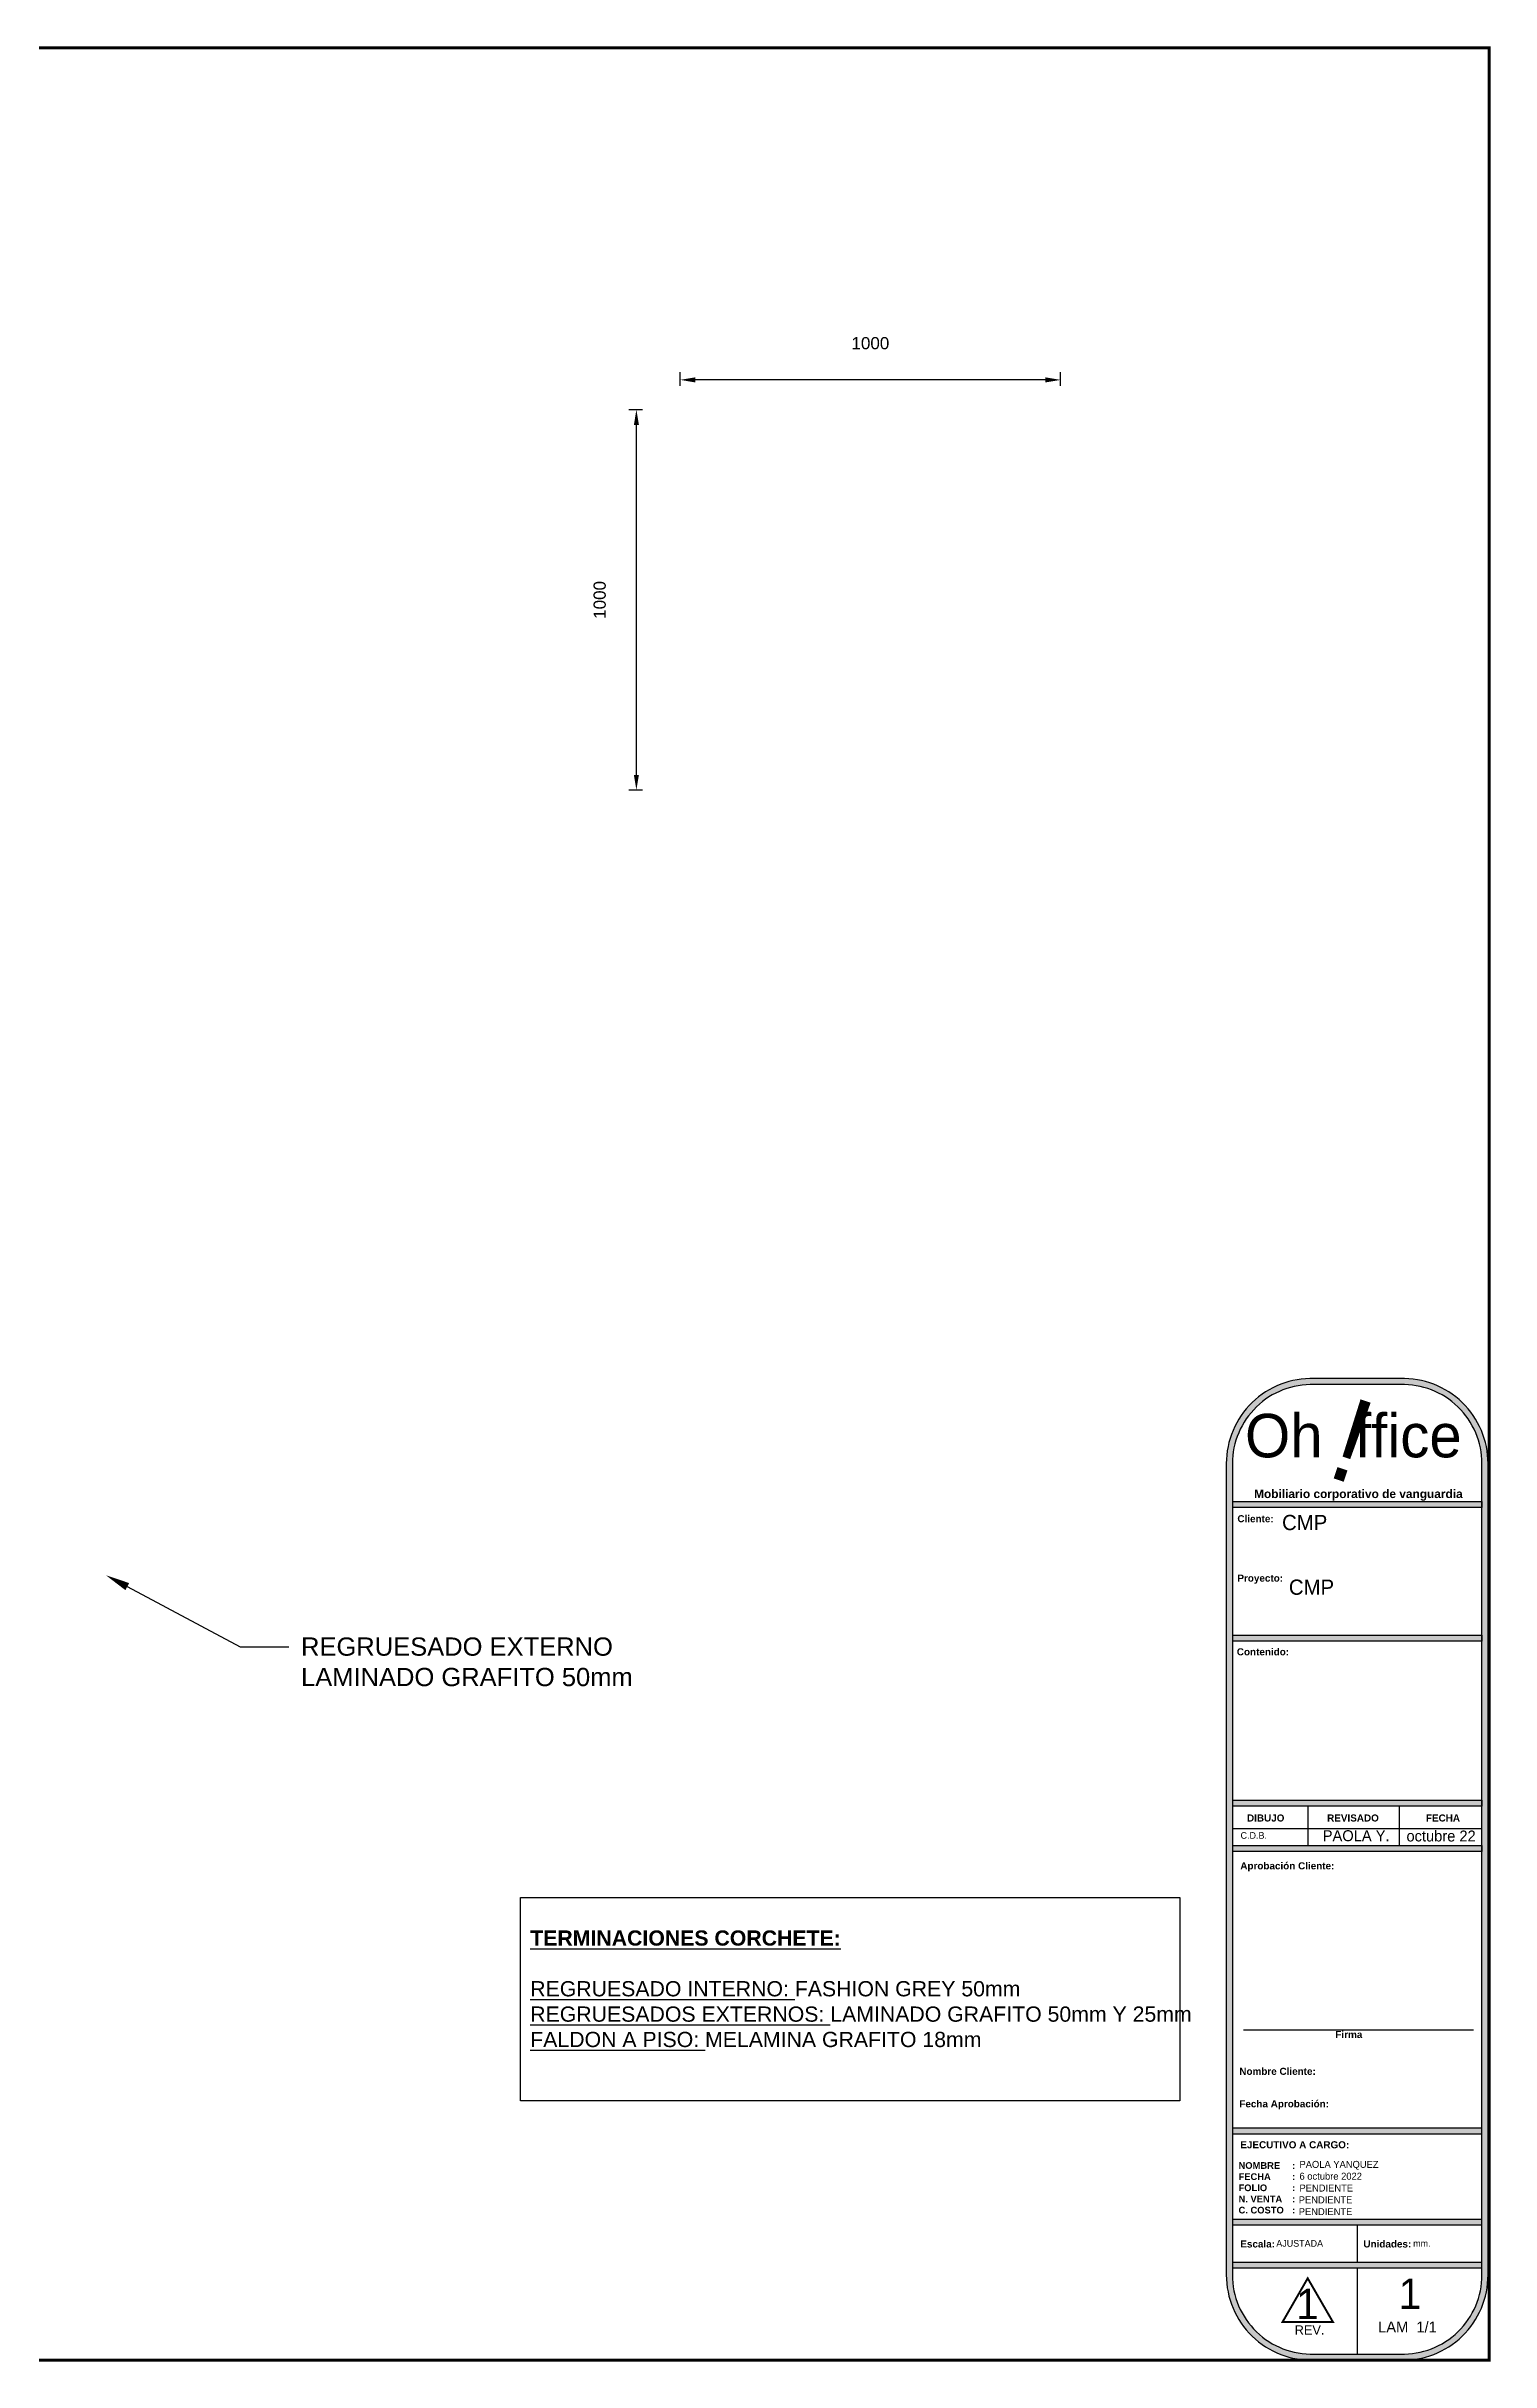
# Paper-space layout 'FFTT' of a CAD drawing. Header units: millimetres. Extents: x 304 to 1470, y -423 to 376.
# Drawn here: x 1232.6 to 1469.8, y -4.5 to 376 of the extents above; entities that cross this region are included whole.
import ezdxf
from ezdxf import colors
from ezdxf.entities.mleader import LeaderData, LeaderLine
from ezdxf.enums import TextEntityAlignment as Align
from ezdxf.math import Vec2, Vec3

# ---------------------------------------------------------------- set-up
doc = ezdxf.new("R2010")
doc.units = ezdxf.units.MM
doc.layers.add('OH!-Furniture', color=7, linetype='Continuous')
doc.layers.add('OH!-VIÑETA', color=7, linetype='Continuous')
doc.styles.add('Inter', font='GOTHIC.TTF')
doc.styles.get("Standard").update_dxf_attribs({"font": 'arial.ttf'})
doc.dimstyles.new('OH-Layout', dxfattribs={"dimtxt": 2, "dimasz": 2.5, "dimexe": 1.25, "dimexo": 0.625, "dimgap": 5, "dimtad": 1, "dimdec": 0, "dimtxsty": 'Standard', "dimcen": 2.5, "dimclrd": 256, "dimclre": 8, "dimclrt": 256, "dimadec": 0, "dimazin": 0, "dimtfac": 1, "dimtdec": 0, "dimtmove": 0, "dimatfit": 3, "dimfxl": 1, "dimfxlon": 1, "dimarcsym": 0})

# ---------------------------------------------------------------- blocks, each defined once
blk = doc.blocks.new('FFTT')
at = {"layer": 'OH!-VIÑETA', "true_color": 0xb3b3b3}
h = blk.add_hatch(color=253, dxfattribs=at)
h.dxf.hatch_style = 1
edge = h.paths.add_edge_path(flags=16)
edge.add_line((856.3, 35.67), (856.3, 143.09))
edge.add_arc((843.3, 143.09), 13, 360, 451.7833)
edge.add_line((842.9, 156.08), (828.71, 156.08))
edge.add_arc((828.3, 143.09), 13, 88.2167, 180)
edge.add_line((815.3, 143.09), (815.3, 35.67))
edge.add_line((815.3, 35.67), (815.3, 9.76))
edge.add_arc((828.3, 9.76), 13, 180, 271.7833)
edge.add_line((828.71, -3.24), (842.9, -3.24))
edge.add_arc((843.3, 9.76), 13, 268.2167, 360)
edge.add_line((856.3, 9.76), (856.3, 35.67))
edge = h.paths.add_edge_path()
edge.add_line((857.3, 35.67), (857.3, 143.09))
edge.add_arc((843.3, 143.09), 14, 0, 91.7185)
edge.add_line((842.88, 157.08), (828.72, 157.08))
edge.add_arc((828.3, 143.09), 14, 88.2815, 180)
edge.add_line((814.3, 143.09), (814.3, 35.67))
edge.add_line((814.3, 35.67), (814.3, 9.76))
edge.add_arc((828.3, 9.76), 14, 180, 271.7185)
edge.add_line((828.72, -4.24), (842.88, -4.24))
edge.add_arc((843.3, 9.76), 14, 268.2815, 360)
edge.add_line((857.3, 9.76), (857.3, 35.67))
h = blk.add_hatch(color=253, dxfattribs=at)
h.dxf.hatch_style = 1
h.paths.add_polyline_path([(856.3, 135.89), (856.3, 136.89), (815.3, 136.89), (815.3, 135.89)])
h = blk.add_hatch(color=253, dxfattribs=at)
h.dxf.hatch_style = 1
h.paths.add_polyline_path([(856.3, 113.89), (856.3, 114.89), (815.3, 114.89), (815.3, 113.89)])
h = blk.add_hatch(color=253, dxfattribs=at)
h.dxf.hatch_style = 1
h.paths.add_polyline_path([(856.3, 86.79), (856.3, 87.79), (815.3, 87.79), (815.3, 86.79)])
h = blk.add_hatch(color=253, dxfattribs=at)
h.dxf.hatch_style = 1
h.paths.add_polyline_path([(815.3, 80.35), (815.3, 79.35), (856.3, 79.35), (856.3, 80.35)])
h = blk.add_hatch(color=253, dxfattribs=at)
h.dxf.hatch_style = 1
h.paths.add_polyline_path([(815.3, 33.92), (815.3, 32.92), (856.3, 32.92), (856.3, 33.92)])
h = blk.add_hatch(color=253, dxfattribs=at)
h.dxf.hatch_style = 1
h.paths.add_polyline_path([(815.3, 18.92), (815.3, 17.92), (856.3, 17.92), (856.3, 18.92)])
h = blk.add_hatch(color=253, dxfattribs=at)
h.dxf.hatch_style = 1
h.paths.add_polyline_path([(815.3, 11.85), (815.3, 10.85), (856.3, 10.85), (856.3, 11.85)])
at = {"layer": 'OH!-VIÑETA', "color": 8}
for p, q in [((827.74, 80.35), (827.74, 86.79)), ((842.77, 80.35), (842.77, 86.79)), ((815.3, 83.14), (856.3, 83.14)), ((817.12, 50.07), (854.88, 50.07)), ((815.3, 33.92), (856.3, 33.92)), ((815.3, 18.92), (856.3, 18.92)), ((835.8, 17.92), (835.8, 11.85)), ((835.8, 10.85), (835.8, -3.24))]:
    blk.add_line(p, q, dxfattribs=at)
for points, const_width in [([(303.81, -4.24), (857.48, -4.24), (857.48, 375.76), (303.81, 375.76)], 0.5), ([(827.67, 9.21), (831.82, 2.02), (823.53, 2.02)], 0.327)]:
    blk.add_lwpolyline(points, close=True, dxfattribs=dict(at, const_width=const_width))
for points in [[(857.3, 35.67), (857.3, 143.09, 0.423026), (842.88, 157.08), (828.72, 157.08, 0.423026), (814.3, 143.09), (814.3, 35.67), (814.3, 9.76, 0.423026), (828.72, -4.24), (842.88, -4.24, 0.423026), (857.3, 9.76)], [(856.3, 35.67), (856.3, 143.09, 0.42336), (842.9, 156.08), (828.71, 156.08, 0.42336), (815.3, 143.09), (815.3, 35.67), (815.3, 9.76, 0.42336), (828.71, -3.24), (842.9, -3.24, 0.42336), (856.3, 9.76)]]:
    blk.add_lwpolyline(points, format="xyb", close=True, dxfattribs=at)
for points in [[(815.3, 136.89), (856.3, 136.89), (856.3, 135.89), (815.3, 135.89)], [(815.3, 114.89), (856.3, 114.89), (856.3, 113.89), (815.3, 113.89)], [(815.3, 87.79), (856.3, 87.79), (856.3, 86.79), (815.3, 86.79)], [(815.3, 80.35), (856.3, 80.35), (856.3, 79.35), (815.3, 79.35)], [(815.3, 33.92), (856.3, 33.92)], [(856.3, 32.92), (815.3, 32.92)], [(815.3, 18.92), (856.3, 18.92)], [(856.3, 17.92), (815.3, 17.92)], [(815.3, 11.85), (856.3, 11.85)], [(856.3, 10.85), (815.3, 10.85)]]:
    blk.add_lwpolyline(points, dxfattribs=at)
at = {"style": 'Inter'}
for tag, p, height in [('CLIENTE', (823.46, 132.17), 2.5), ('PROYECTO', (824.58, 121.54), 2.5), ('DISEÑADOR', (816.64, 81.44), 1.1), ('FECHA-APROVACION', (826.32, 25.41), 1.15), ('FOLIO-DISEÑO', (826.32, 23.47), 1.15), ('CENTRO-COSTO', (826.2, 19.59), 1.15), ('NOTA-VENTA', (826.2, 21.53), 1.15), ('ESCALA', (822.51, 14.4), 1.1), ('UNIDAD', (845, 14.4), 1.1)]:
    blk.add_attdef(tag, p, '', height=height, dxfattribs=at)
blk.add_attdef('REVISADO', text='', height=1.8, dxfattribs=at).set_placement((835.63, 81.04), align=Align.CENTER)
for tag, height, p in [('FECHA', 1.8, (849.58, 81.9)), ('1/1', 5, (844.46, 6.68)), ('1', 5, (827.63, 5)), ('LAMINA', 1.8, (844.06, 1.21))]:
    blk.add_attdef(tag, text='', height=height, dxfattribs=at).set_placement(p, align=Align.MIDDLE_CENTER)
at = {"style": 'Inter', "flags": 4}
blk.add_attdef('JEFE-PROYECTO', (826.32, 27.36), '', height=1.15, dxfattribs=at)
at = {"layer": 'OH!-VIÑETA', "color": 150, "insert": (834.76, 154.2), "char_height": 13.728, "attachment_point": 1, "rotation": 341.3166}
blk.add_mtext_dynamic_manual_height_columns('{\\fBaskerville Old Face|b0|i0|c0|p18;!}', width=19.7442, gutter_width=12.5, heights=[0], dxfattribs=at)
at = {"layer": 'OH!-VIÑETA', "color": 150, "insert": (817.37, 151.27), "char_height": 7.15, "attachment_point": 1}
blk.add_mtext_dynamic_manual_height_columns('{\\fBaskerville Old Face|b0|i0|c0|p18;Oh  ffice}', width=53.9578, gutter_width=12.5, heights=[0], dxfattribs=at)
at = {"layer": 'OH!-VIÑETA', "insert": (818.86, 138.83), "char_height": 1.3972, "width": 100.5902, "attachment_point": 1, "style": 'Inter'}
blk.add_mtext('{\\fArial|b1|i0|c0|p34;Mobiliario corporativo de vanguardia}', dxfattribs=at)
at = {"layer": 'OH!-VIÑETA', "color": 8, "width": 83.8251, "attachment_point": 1, "style": 'Inter'}
for s, insert, char_height in [('{\\fArial|b1|i0|c0|p34;Cliente:}', (816.12, 134.62), 1.1643), ('{\\fArial|b1|i0|c0|p34;Proyecto:}', (816.12, 124.86), 1.1643), ('{\\fArial|b1|i0|c0|p34;Contenido:}', (816.03, 112.75), 1.1643), ('{\\fArial|b1|i0|c0|p34;DIBUJO}', (817.7, 85.44), 1.1643), ('{\\fArial|b1|i0|c0|p34;REVISADO}', (830.86, 85.44), 1.1643), ('{\\fArial|b1|i0|c0|p34;FECHA}', (847.09, 85.44), 1.1643), ('{\\fArial|b1|i0|c0|p34;Aprobación Cliente:}', (816.6, 77.58), 1.1643), ('{\\fArial|b1|i0|c0|p34;Firma}', (832.22, 49.86), 1.1643), ('{\\fArial|b1|i0|c0|p34;Nombre Cliente:}', (816.44, 43.81), 1.1643), ('{\\fArial|b1|i0|c0|p34;Fecha Aprobación:}', (816.44, 38.47), 1.1643), ('{\\fArial|b1|i0|c0|p34;EJECUTIVO A CARGO:}', (816.6, 31.74), 1.1643), ('{\\fArial|b1|i0|c0|p34;NOMBRE^I:\\PFECHA^I:\\PFOLIO^I:\\PN. VENTA^I:\\PC. COSTO^I:}', (816.31, 28.3), 1.1), ('{\\fArial|b1|i0|c0|p34;Escala:}', (816.6, 15.44), 1.1643), ('{\\fArial|b1|i0|c0|p34;Unidades:}', (836.82, 15.44), 1.1643)]:
    blk.add_mtext(s, dxfattribs=dict(at, insert=insert, char_height=char_height))
at = {"layer": 'OH!-VIÑETA', "color": 8, "insert": (830.42, 1.47), "char_height": 1.5, "width": 4.0766, "attachment_point": 3}
blk.add_mtext('{\\fArial|b0|i0|c0|p34;REV.}', dxfattribs=at)
blk = doc.blocks.new('*D88')
at = {"layer": 'Defpoints', "color": 0, "transparency": 16777216}
for p in [(1329.51, 316.28), (1336.7, 316.28), (1336.7, 253.78)]:
    blk.add_point(p, dxfattribs=at)
at = {"layer": 'OH!-Furniture', "color": 8, "lineweight": -2, "transparency": 16777216}
for p, q in [((1330.51, 316.28), (1328.26, 316.28)), ((1330.51, 253.78), (1328.26, 253.78))]:
    blk.add_line(p, q, dxfattribs=at)
at = {"layer": 'OH!-Furniture', "lineweight": -2, "transparency": 16777216}
blk.add_line((1329.51, 256.28), (1329.51, 313.78), dxfattribs=at)
at = {"layer": 'OH!-Furniture', "transparency": 16777216}
for points in [[(1329.1, 313.78), (1329.93, 313.78), (1329.51, 316.28)], [(1329.1, 256.28), (1329.93, 256.28), (1329.51, 253.78)]]:
    blk.add_solid(points, dxfattribs=at)
at = {"layer": 'OH!-Furniture', "transparency": 16777216, "insert": (1323.49, 285.03), "char_height": 2, "attachment_point": 5, "rotation": 90}
blk.add_mtext('1000', dxfattribs=at)
blk = doc.blocks.new('*D89')
at = {"layer": 'Defpoints', "color": 0, "transparency": 16777216}
for p in [(1336.7, 321.19), (1336.7, 316.28), (1399.2, 316.28)]:
    blk.add_point(p, dxfattribs=at)
at = {"layer": 'OH!-Furniture', "color": 8, "lineweight": -2, "transparency": 16777216}
for p, q in [((1336.7, 320.19), (1336.7, 322.44)), ((1399.2, 320.19), (1399.2, 322.44))]:
    blk.add_line(p, q, dxfattribs=at)
at = {"layer": 'OH!-Furniture', "lineweight": -2, "transparency": 16777216}
blk.add_line((1396.7, 321.19), (1339.2, 321.19), dxfattribs=at)
at = {"layer": 'OH!-Furniture', "transparency": 16777216}
for points in [[(1339.2, 321.61), (1339.2, 320.77), (1336.7, 321.19)], [(1396.7, 321.61), (1396.7, 320.77), (1399.2, 321.19)]]:
    blk.add_solid(points, dxfattribs=at)
at = {"layer": 'OH!-Furniture', "transparency": 16777216, "insert": (1367.95, 327.21), "char_height": 2, "attachment_point": 5}
blk.add_mtext('1000', dxfattribs=at)

psp = doc.layouts.new('FFTT')

# ---------------------------------------------------------------- linework, layer by layer
at = {"layer": 'OH!-Furniture'}
psp.add_lwpolyline([(1310.472, 71.803), (1418.774, 71.803), (1418.774, 38.398), (1310.472, 38.398)], close=True, dxfattribs=at)

# ---------------------------------------------------------------- block references
ref = psp.add_blockref('FFTT', (612.118, 0), dxfattribs=at)
ref.add_attrib('CLIENTE', 'CMP', (1435.576, 132.165), dxfattribs={"layer": '0', "height": 2.5, "style": 'Inter'})
ref.add_attrib('PROYECTO', 'CMP', (1436.697, 121.538), dxfattribs={"layer": '0', "height": 2.5, "style": 'Inter'})
ref.add_attrib('FECHA', 'octubre 22', dxfattribs={"layer": '0', "height": 1.8, "style": 'Inter'}).set_placement((1461.7, 81.898), align=Align.MIDDLE_CENTER)
ref.add_attrib('REVISADO', 'PAOLA Y.', dxfattribs={"layer": '0', "height": 1.8, "style": 'Inter'}).set_placement((1447.746, 81.045), align=Align.CENTER)
ref.add_attrib('DISEÑADOR', 'C.D.B.', (1428.761, 81.441), dxfattribs={"layer": '0', "height": 1.1, "style": 'Inter'})
ref.add_attrib('JEFE-PROYECTO', 'PAOLA YANQUEZ', (1438.439, 27.358), dxfattribs={"layer": '0', "height": 1.15, "style": 'Inter'})
ref.add_attrib('FECHA-APROVACION', '6 octubre 2022', (1438.439, 25.413), dxfattribs={"layer": '0', "height": 1.15, "style": 'Inter'})
ref.add_attrib('FOLIO-DISEÑO', 'PENDIENTE', (1438.439, 23.468), dxfattribs={"layer": '0', "height": 1.15, "style": 'Inter'})
ref.add_attrib('NOTA-VENTA', 'PENDIENTE', (1438.321, 21.527), dxfattribs={"layer": '0', "height": 1.15, "style": 'Inter'})
ref.add_attrib('CENTRO-COSTO', 'PENDIENTE', (1438.321, 19.587), dxfattribs={"layer": '0', "height": 1.15, "style": 'Inter'})
ref.add_attrib('ESCALA', 'AJUSTADA', (1434.626, 14.396), dxfattribs={"layer": '0', "height": 1.1, "style": 'Inter'})
ref.add_attrib('UNIDAD', 'mm.', (1457.113, 14.396), dxfattribs={"layer": '0', "height": 1.1, "style": 'Inter'})
ref.add_attrib('1', '1', dxfattribs={"layer": '0', "height": 5, "style": 'Inter'}).set_placement((1439.744, 4.997), align=Align.MIDDLE_CENTER)
ref.add_attrib('1/1', '1', dxfattribs={"layer": '0', "height": 5, "style": 'Inter'}).set_placement((1456.58, 6.678), align=Align.MIDDLE_CENTER)
ref.add_attrib('LAMINA', 'LAM  1/1', dxfattribs={"layer": '0', "height": 1.8, "style": 'Inter'}).set_placement((1456.176, 1.207), align=Align.MIDDLE_CENTER)

# ---------------------------------------------------------------- texts
at = {"layer": 'OH!-Furniture', "insert": (1312.072, 66.382), "char_height": 2.5, "attachment_point": 1}
psp.add_mtext_dynamic_manual_height_columns('{\\fArial|b1|i0|c0|p34;\\LTERMINACIONES CORCHETE:\\P}\\P{\\LREGRUESADO INTERNO:} FASHION GREY 50mm\\P{\\LREGRUESADOS EXTERNOS:} LAMINADO GRAFITO 50mm Y 25mm\\P{\\LFALDON A PISO:} MELAMINA GRAFITO 18mm', width=106.91847, gutter_width=12.5, heights=[0], dxfattribs=at)

# ---------------------------------------------------------------- dimensions: what is measured, and where the dimension line sits
at = {"layer": 'OH!-Furniture'}
dim = psp.add_linear_dim(base=(1336.696, 321.19), p1=(1399.196, 316.281), p2=(1336.696, 316.281), dimstyle='OH-Layout', override={"dimlfac": -16}, dxfattribs=at)
dim.commit()
dim.dimension.update_dxf_attribs({"geometry": '*D89', "text_midpoint": (1367.946, 327.211)})
dim = psp.add_linear_dim(base=(1329.512, 316.281), p1=(1336.696, 253.781), p2=(1336.696, 316.281), angle=90, dimstyle='OH-Layout', override={"dimlfac": -16}, dxfattribs=at)
dim.commit()
dim.dimension.update_dxf_attribs({"geometry": '*D88', "text_midpoint": (1323.491, 285.031)})

# ---------------------------------------------------------------- leaders
ml = psp.add_multileader_mtext('Standard', dxfattribs=at)
ml.set_content('REGRUESADO EXTERNO\\PLAMINADO GRAFITO 50mm', color=256)
ml.set_leader_properties()
ml.build(insert=Vec2(0, 0))
ctx = ml.context
ctx.base_point, ctx.char_height, ctx.plane_origin = Vec3(1272.425, 113), 3, Vec3(1242.346, 124.764)
notes = []
notes.append((ctx, [(0, (1, 1, 0), (1264.425, 113), (1, 0), 8, [(0, [(1242.346, 124.764)], 0, [])])]))
ctx.mtext.insert, ctx.mtext.flow_direction = Vec3(1274.425, 114.526), 5
for ctx, leaders in notes:
    for number, flags, end, landing, length, lines in leaders:
        leader = LeaderData()
        leader.index, (leader.has_last_leader_line, leader.has_dogleg_vector, leader.attachment_direction) = number, flags
        leader.last_leader_point, leader.dogleg_vector, leader.dogleg_length = Vec3(end), Vec3(landing), length
        for number, points, colour, breaks in lines:
            line = LeaderLine()
            line.index, line.vertices, line.color, line.breaks = number, Vec3.list(points), colors.encode_raw_color(colour), breaks
            leader.lines.append(line)
        ctx.leaders.append(leader)

doc.saveas('drawing.dxf')
